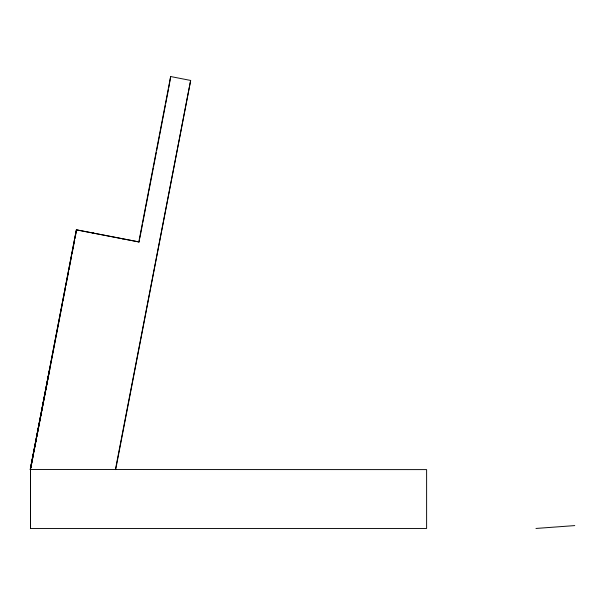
<?xml version="1.0" encoding="UTF-8"?>
<svg xmlns="http://www.w3.org/2000/svg" width="605" height="605" viewBox="0 0 605 605"><rect width="100%" height="100%" fill="white"/><g stroke="black" fill="none" stroke-linecap="round" stroke-linejoin="round"><path stroke-width="0.91" d="M49.746 369.194L30.484 469.548L30.469 528.46L426.616 528.452L426.616 469.609L30.273 469.525L76.381 229.824L139.074 241.962L139.43 240.109M30.295 469.541L49.663 369.194M30.84 467.703L33.525 453.788M33.857 452.056L36.55 438.058M36.867 436.402L62.557 303.007M62.89 301.267L65.582 287.284M65.922 285.522L68.615 271.562M68.955 269.769L71.64 255.832M71.987 254.024L74.672 240.109M75.02 238.272L76.449 230.86M138.825 241.849L170.663 76.54L190.658 80.45L115.668 469.616M139.785 238.264L142.455 224.41M142.81 222.564L145.472 208.71M145.828 206.865L148.497 193.01M148.853 191.165L153.299 168.077M153.655 166.231L156.324 152.377M156.68 150.532L159.349 136.677M159.705 134.832L162.367 120.977M162.722 119.132L165.392 105.278M165.747 103.432L168.417 89.578M168.772 87.733L170.663 76.54M115.404 469.616L190.658 80.45M30.462 469.525L30.492 528.452M535.962 528.452L574.75 525.594M93.223 233.107L92.709 233.008L93.306 233.144M139.074 241.962L76.381 229.824L30.25 469.404M122.293 238.703L122.891 238.839"/></g></svg>
